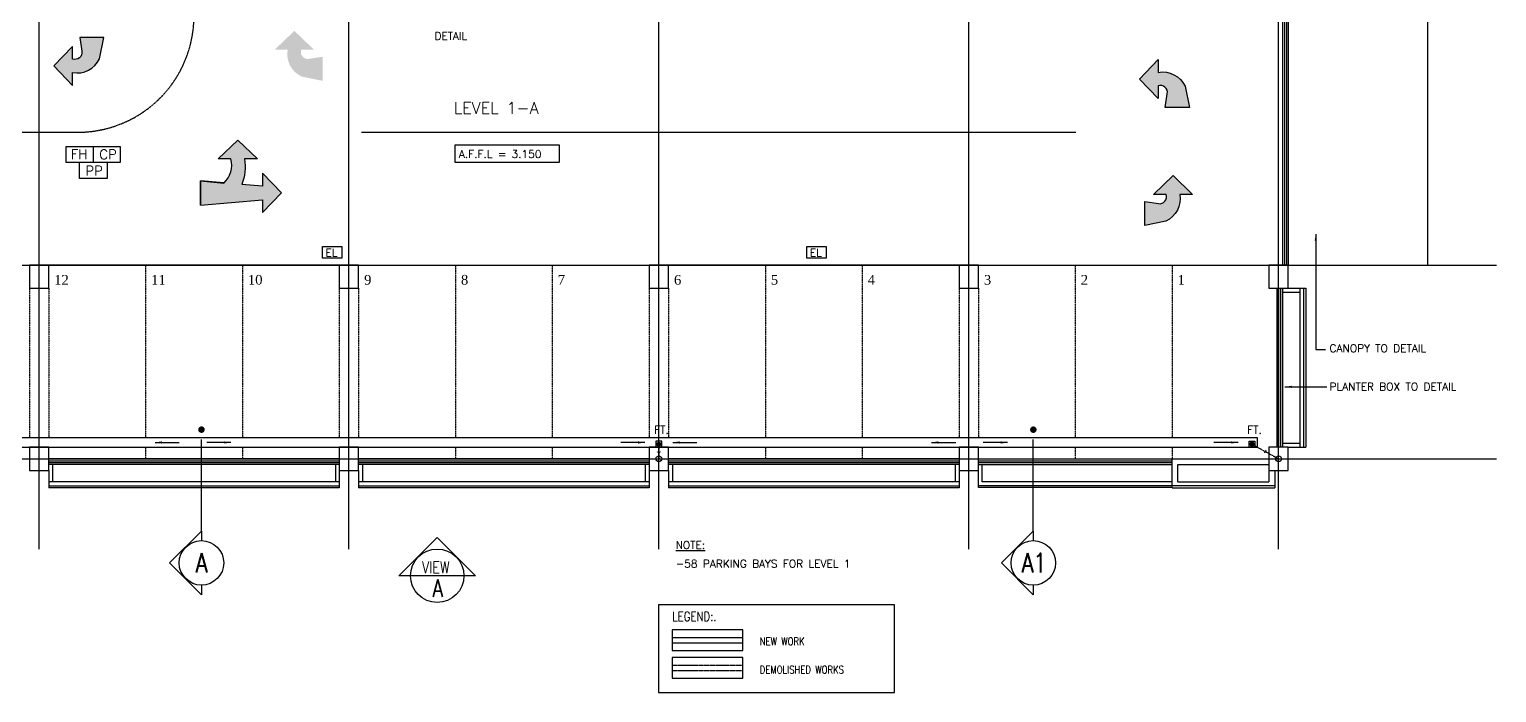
# Model space of a CAD drawing. Header units: millimetres. Extents: x -312260 to 194620, y -310600 to 21683.
# Drawn here: x -106208 to -68329, y -95026 to -77901 of the extents above; entities that cross this region are included whole.
import ezdxf
from ezdxf.enums import TextEntityAlignment as Align

# ---------------------------------------------------------------- set-up
doc = ezdxf.new("R2010")
doc.units = ezdxf.units.MM
doc.header["$LTSCALE"] = 5
doc.header["$MEASUREMENT"] = 0
for name, pattern in [('CENTER', [2, 1.25, -0.25, 0.25, -0.25]), ('DASHDOT', [1, 0.5, -0.25, 0, -0.25]), ('DASHDOT2', [0.5, 0.25, -0.125, 0, -0.125]), ('DASHED', [0.75, 0.5, -0.25]), ('DASHED2', [0.375, 0.25, -0.125]), ('DASHEDX2', [1.5, 1, -0.5]), ('HIDDEN2', [0.1875, 0.125, -0.0625])]:
    doc.linetypes.add(name, pattern=pattern)
for name, color, linetype in [('ARROW', 254, 'Continuous'), ('beam_p', 1, 'Continuous'), ('col', 7, 'Continuous'), ('CP NUMBERING', 1, 'Continuous'), ('DEMOLISHED- ASBUILT', 8, 'DASHED2'), ('DRAIN', 5, 'Continuous'), ('EL & K', 10, 'Continuous'), ('FIX', 5, 'Continuous'), ('GRID', 9, 'CENTER'), ('HORDING', 4, 'DASHDOT'), ('LEG-T', 7, 'Continuous'), ('LINE', 7, 'Continuous'), ('parap', 7, 'Continuous'), ('park L', 9, 'DASHEDX2'), ('RAIL', 1, 'Continuous'), ('RWDP', 1, 'Continuous'), ('SPEC', 7, 'Continuous'), ('T35', 2, 'Continuous'), ('TEXT', 7, 'Continuous'), ('wall', 2, 'Continuous')]:
    doc.layers.add(name, color=color, linetype=linetype)
doc.styles.add('CARPARK NO', font='TIMES.TTF', dxfattribs={"height": 200})
doc.styles.add('E', font='ROMANS.SHX', dxfattribs={"width": 0.9})
doc.styles.add('ROMANS', font='romans.shx', dxfattribs={"width": 0.9, "height": 450})
doc.styles.add('ROMS', font='romans.shx', dxfattribs={"width": 0.8, "height": 230})
doc.styles.add('S100', font='ROMANS.shx', dxfattribs={"height": 200})
doc.dimstyles.new('S100', dxfattribs={"dimscale": 0, "dimtxt": 150, "dimasz": 175, "dimexe": 150, "dimexo": 150, "dimgap": 150, "dimtad": 1, "dimdec": 0, "dimzin": 0, "dimdsep": 46, "dimtxsty": 'S100', "dimcen": 0, "dimdle": 100, "dimclrd": 5, "dimclre": 5, "dimclrt": 1, "dimaunit": 1, "dimadec": 0, "dimazin": 0, "dimtfac": 1, "dimtdec": 0, "dimtofl": 0, "dimtmove": 1, "dimatfit": 3, "dimfxl": 1, "dimtolj": 1, "dimtzin": 0, "dimarcsym": 0})

# ---------------------------------------------------------------- blocks, each defined once
blk = doc.blocks.new('FT')
at = {"layer": 'FIX', "color": 6, "linetype": 'Continuous'}
for p, q in [((-102916, 3485), (-102974, 3542)), ((-102947, 3489), (-102969, 3511)), ((-102897, 3492), (-102966, 3561)), ((-102883, 3505), (-102953, 3575)), ((-102875, 3524), (-102934, 3583)), ((-102878, 3553), (-102905, 3580))]:
    blk.add_line(p, q, dxfattribs=at)
blk.add_lwpolyline([(-102849, 3609), (-102999, 3609), (-102999, 3459), (-102849, 3459)], close=True, dxfattribs=at)
blk.add_circle((-102924, 3534), 50, dxfattribs=at)

msp = doc.modelspace()

# ---------------------------------------------------------------- hatches: boundary and pattern name
at = {"layer": 'ARROW', "linetype": 'Continuous'}
for points in [[(-98988.5, -78662.5), (-98633.6, -78608.3), (-98633.6, -79230.9), (-99179.9, -79119.9, -0.3415961), (-99539, -78424.7), (-99870.6, -78424.7), (-99366.2, -77940), (-98861.8, -78424.7), (-99188.8, -78424.7, 0.5725495)], [(-105089.5, -78667), (-105089.5, -78340.1), (-105574.3, -78844.5), (-105089.5, -79348.9), (-105089.5, -79017.3, 0.3415961), (-104394.4, -78658.2), (-104283.4, -78111.9), (-104906, -78111.9), (-104851.8, -78466.8, -0.5725495)], [(-76830.7, -79561.7), (-76884.9, -79916.6), (-76262.3, -79916.6), (-76373.3, -79370.3, 0.3415961), (-77068.5, -79011.2), (-77068.5, -78679.6), (-77553.2, -79184), (-77068.5, -79688.4), (-77068.5, -79361.4, -0.5725495)], [(-100186.8, -82299.9), (-100186.8, -82626.8), (-99702, -82122.4), (-100186.8, -81618), (-100186.8, -81949.6), (-100722.9, -81902.3, 0.1324519), (-100652.4, -81246.3), (-100320.8, -81246.3), (-100825.2, -80761.5), (-101329.6, -81246.3), (-101002.7, -81246.3, -0.2742982), (-101186.2, -81868.7), (-101792.1, -81814.5), (-101792.1, -82437.1)], [(-77060.5, -82399.6), (-77415.3, -82345.5), (-77415.3, -82968), (-76869, -82857.1, 0.3415961), (-76509.9, -82161.9), (-76178.3, -82161.9), (-76682.7, -81677.1), (-77187.1, -82161.9), (-76860.2, -82161.9, -0.5725495)]]:
    msp.add_hatch(color=256, dxfattribs=at).paths.add_polyline_path(points)

# ---------------------------------------------------------------- linework, layer by layer
for p, q in [((-104558.5, -80928), (-104558.5, -81338.6)), ((-104202.2, -81338.6), (-104202.2, -81749.2)), ((-94988.2, -92007.5), (-96368.2, -92007.5))]:
    msp.add_line(p, q)
at = {"color": 3}
for p, q in [((-101764.1, -90852.8), (-101764.1, -88492.6)), ((-80290.1, -90852.8), (-80290.1, -88492.6)), ((-101764.1, -90852.8), (-102588.6, -91677.3)), ((-101764.1, -90852.8), (-101764.1, -91099.7)), ((-80290.1, -90852.8), (-81114.7, -91677.3)), ((-80290.1, -90852.8), (-80290.1, -91099.7)), ((-101764.1, -92501.9), (-102588.6, -91677.3)), ((-80290.1, -92501.9), (-81114.7, -91677.3)), ((-101764.1, -92249.7), (-101764.1, -92501.9)), ((-80290.1, -92249.7), (-80290.1, -92501.9))]:
    msp.add_line(p, q, dxfattribs=at)
at = {"color": 1}
msp.add_lwpolyline([(-95217.7, -80879.1), (-92532.5, -80879.1), (-92532.5, -81341.1), (-95217.7, -81341.1)], close=True, dxfattribs=at)
at = {"color": 3, "const_width": 83.6}
for points in [[(-101805.9, -88235.5, 1), (-101722.3, -88235.5, 1)], [(-80331.9, -88235.5, 1), (-80248.3, -88235.5, 1)]]:
    msp.add_lwpolyline(points, format="xyb", close=True, dxfattribs=at)
at = {"color": 3}
for centre, radius in [((-101764.1, -91674.7), 575), ((-80290.1, -91674.7), 575), ((-95678.2, -92007.5), 690)]:
    msp.add_circle(centre, radius, dxfattribs=at)
at = {"layer": 'ARROW', "linetype": 'Continuous', "flags": 128}
for points in [[(-105089.5, -79017.3, 0.3415961), (-104394.4, -78658.2), (-104283.4, -78111.9), (-104906, -78111.9), (-104851.8, -78466.8, -0.5725495), (-105089.5, -78667), (-105089.5, -78340.1), (-105574.3, -78844.5), (-105089.5, -79348.9), (-105089.5, -79017.3)], [(-77068.5, -79011.2, -0.3415961), (-76373.3, -79370.3), (-76262.3, -79916.6), (-76884.9, -79916.6), (-76830.7, -79561.7, 0.5725495), (-77068.5, -79361.4), (-77068.5, -79688.4), (-77553.2, -79184), (-77068.5, -78679.6), (-77068.5, -79011.2)], [(-101792.1, -82437.1), (-101792.1, -82437.1), (-101792.1, -81814.5), (-101186.2, -81868.7, 0.2742982), (-101002.7, -81246.3), (-101329.6, -81246.3), (-100825.2, -80761.5), (-100320.8, -81246.3), (-100652.4, -81246.3)], [(-100652.4, -81246.3, -0.1324519), (-100722.9, -81902.3, -0.1324519)], [(-76509.9, -82161.9, -0.3415961), (-76869, -82857.1), (-77415.3, -82968), (-77415.3, -82345.5), (-77060.5, -82399.6, 0.5725495), (-76860.2, -82161.9), (-77187.1, -82161.9), (-76682.7, -81677.1), (-76178.3, -82161.9), (-76509.9, -82161.9)]]:
    msp.add_lwpolyline(points, format="xyb", dxfattribs=at)
for points in [[(-101792.1, -81807.8), (-101792.1, -82437.1), (-100186.8, -82299.9), (-100186.8, -82626.8), (-99702, -82122.4), (-100186.8, -81618), (-100186.8, -81949.6), (-100722.9, -81902.3)], [(-101179.1, -81862), (-101792.1, -81807.8)]]:
    msp.add_lwpolyline(points, dxfattribs=at)
at = {"layer": 'beam_p', "ltscale": 2}
for p, q in [((-73857.7, -84686.9), (-73407.7, -84686.9)), ((-73707.7, -84586.9), (-73257.7, -84586.9)), ((-73407.7, -84586.9), (-73407.7, -88686.9)), ((-73257.7, -84586.9), (-73257.7, -88686.9)), ((-73857.7, -88586.9), (-73407.7, -88586.9)), ((-73707.7, -88686.9), (-73257.7, -88686.9)), ((-105707.7, -89286.9), (-105707.7, -89736.9)), ((-105607.7, -89136.9), (-105607.7, -89586.9)), ((-98307.7, -89136.9), (-98307.7, -89586.9)), ((-98207.7, -89286.9), (-98207.7, -89736.9)), ((-97707.7, -89286.9), (-97707.7, -89736.9)), ((-97607.7, -89136.9), (-97607.7, -89586.9)), ((-90307.7, -89136.9), (-90307.7, -89586.9)), ((-90207.7, -89286.9), (-90207.7, -89736.9)), ((-89707.7, -89286.9), (-89707.7, -89736.9)), ((-89607.7, -89136.9), (-89607.7, -89586.9)), ((-82307.7, -89136.9), (-82307.7, -89586.9)), ((-82207.7, -89286.9), (-82207.7, -89736.9)), ((-76557.7, -89586.9), (-76557.7, -89136.9)), ((-76557.7, -89136.9), (-74207.7, -89136.9)), ((-74207.7, -89136.9), (-74207.7, -89586.9)), ((-98207.7, -89586.9), (-105707.7, -89586.9)), ((-98207.7, -89736.9), (-105707.7, -89736.9)), ((-90207.7, -89586.9), (-97707.7, -89586.9)), ((-90207.7, -89736.9), (-97707.7, -89736.9)), ((-82207.7, -89586.9), (-89707.7, -89586.9)), ((-82207.7, -89736.9), (-89707.7, -89736.9)), ((-76557.7, -89586.9), (-74207.7, -89586.9))]:
    msp.add_line(p, q, dxfattribs=at)
at = {"layer": 'beam_p', "color": 5, "linetype": 'HIDDEN2', "ltscale": 2}
for p, q in [((-73307.7, -88686.9), (-73307.7, -84586.9)), ((-105707.7, -89686.9), (-98207.7, -89686.9)), ((-97707.7, -89686.9), (-90207.7, -89686.9)), ((-89707.7, -89686.9), (-82207.7, -89686.9)), ((-74057.7, -89686.9), (-76707.7, -89686.9))]:
    msp.add_line(p, q, dxfattribs=at)
at = {"layer": 'beam_p', "color": 7, "ltscale": 2}
for p, q in [((-76707.7, -89736.9), (-76707.7, -88986.9)), ((-74057.7, -89286.9), (-74057.7, -89736.9)), ((-76707.7, -89736.9), (-74057.7, -89736.9))]:
    msp.add_line(p, q, dxfattribs=at)
at = {"layer": 'beam_p', "color": 5, "linetype": 'HIDDEN2', "ltscale": 2}
msp.add_lwpolyline([(-76707.7, -89686.9), (-81707.7, -89686.9), (-81707.7, -89286.9)], dxfattribs=at)
at = {"layer": 'beam_p', "ltscale": 2}
for points in [[(-76707.7, -89731.3), (-81707.7, -89731.3), (-81707.7, -89286.9)], [(-76707.7, -89586.9), (-81607.7, -89586.9), (-81607.7, -89136.9)]]:
    msp.add_lwpolyline(points, dxfattribs=at)
at = {"layer": 'col', "color": 3}
for points in [[(-105707.7, -83986.9), (-106207.7, -83986.9), (-106207.7, -84586.9), (-105707.7, -84586.9)], [(-97707.7, -83986.9), (-98207.7, -83986.9), (-98207.7, -84586.9), (-97707.7, -84586.9)], [(-89707.7, -83986.9), (-90207.7, -83986.9), (-90207.7, -84586.9), (-89707.7, -84586.9)], [(-81707.7, -83986.9), (-82207.7, -83986.9), (-82207.7, -84586.9), (-81707.7, -84586.9)], [(-73707.7, -83986.9), (-74207.7, -83986.9), (-74207.7, -84586.9), (-73707.7, -84586.9)], [(-105707.7, -88686.9), (-106207.7, -88686.9), (-106207.7, -89286.9), (-105707.7, -89286.9)], [(-97707.7, -88686.9), (-98207.7, -88686.9), (-98207.7, -89286.9), (-97707.7, -89286.9)], [(-89707.7, -88686.9), (-90207.7, -88686.9), (-90207.7, -89286.9), (-89707.7, -89286.9)], [(-81707.7, -88686.9), (-82207.7, -88686.9), (-82207.7, -89286.9), (-81707.7, -89286.9)], [(-73707.7, -88686.9), (-74207.7, -88686.9), (-74207.7, -89286.9), (-73707.7, -89286.9)]]:
    msp.add_lwpolyline(points, close=True, dxfattribs=at)
at = {"layer": 'DEMOLISHED- ASBUILT', "color": 7, "linetype": 'Continuous'}
for p, q in [((-89616.5, -93603.4), (-87787.5, -93603.4)), ((-89616.5, -93738.5), (-87787.5, -93738.5))]:
    msp.add_line(p, q, dxfattribs=at)
at = {"layer": 'DEMOLISHED- ASBUILT', "color": 7, "linetype": 'DASHED'}
for p, q in [((-89616.5, -94317.4), (-87787.5, -94317.4)), ((-89616.5, -94452.5), (-87787.5, -94452.5))]:
    msp.add_line(p, q, dxfattribs=at)
at = {"layer": 'DEMOLISHED- ASBUILT', "color": 1, "linetype": 'Continuous'}
for points in [[(-89616.5, -93933.5), (-87787.5, -93933.5), (-87787.5, -93405.1), (-89616.5, -93405.1)], [(-89616.5, -94647.5), (-87787.5, -94647.5), (-87787.5, -94119.1), (-89616.5, -94119.1)]]:
    msp.add_lwpolyline(points, close=True, dxfattribs=at)
at = {"layer": 'DRAIN'}
for p, q in [((-129407.7, -88436.9), (-74507.7, -88436.9)), ((-74507.7, -88436.9), (-74507.7, -88686.9)), ((-129407.7, -88686.9), (-74507.7, -88686.9))]:
    msp.add_line(p, q, dxfattribs=at)
at = {"layer": 'EL & K', "color": 10}
for points in [[(-98638.5, -83509.6), (-98138.5, -83509.6), (-98138.5, -83809.6), (-98638.5, -83809.6)], [(-86138.5, -83509.6), (-85638.5, -83509.6), (-85638.5, -83809.6), (-86138.5, -83809.6)]]:
    msp.add_lwpolyline(points, close=True, dxfattribs=at)
at = {"layer": 'GRID', "linetype": 'CENTER', "ltscale": 2}
for p, q in [((-73957.7, -91320.8), (-73957.7, -49459.6)), ((-105957.7, -91320.8), (-105957.7, -54936.9)), ((-97957.7, -91320.8), (-97957.7, -54936.9)), ((-89957.7, -91320.8), (-89957.7, -54936.9)), ((-81957.7, -91320.8), (-81957.7, -54936.9)), ((-137519.2, -83986.9), (-68329.3, -83986.9)), ((-137519.2, -88986.9), (-68329.3, -88986.9))]:
    msp.add_line(p, q, dxfattribs=at)
at = {"layer": 'HORDING', "color": 5, "linetype": 'Continuous'}
msp.add_lwpolyline([(-89968.1, -95025.5), (-83875.9, -95025.5), (-83875.9, -92759.2), (-89968.1, -92759.2)], close=True, dxfattribs=at)
at = {"layer": 'LEG-T'}
for p, q in [((-105255.6, -80928), (-103861.3, -80928)), ((-105255.6, -81338.6), (-105255.6, -80928)), ((-103861.3, -80928), (-103861.3, -81338.6)), ((-103861.3, -81338.6), (-105255.6, -81338.6)), ((-104914.7, -81749.2), (-104914.7, -81338.6)), ((-104202.2, -81749.2), (-104914.7, -81749.2))]:
    msp.add_line(p, q, dxfattribs=at)
at = {"layer": 'LINE', "color": 1, "ltscale": 2}
for p, q in [((-70107.7, -83986.9), (-70107.7, -76986.9)), ((-73707.7, -83986.9), (-70107.7, -83986.9))]:
    msp.add_line(p, q, dxfattribs=at)
at = {"layer": 'parap', "color": 0, "ltscale": 2}
for p, q in [((-73857.7, -76986.9), (-73857.7, -83986.9)), ((-73707.7, -76986.9), (-73707.7, -83986.9)), ((-74007.7, -84586.9), (-74007.7, -88686.9)), ((-73857.7, -84586.9), (-73857.7, -88686.9)), ((-98207.7, -88986.9), (-105707.7, -88986.9)), ((-98207.7, -88986.9), (-105707.7, -88986.9)), ((-90207.7, -88986.9), (-97707.7, -88986.9)), ((-82207.7, -88986.9), (-89707.7, -88986.9)), ((-81707.7, -88986.9), (-74207.7, -88986.9)), ((-98207.7, -89136.9), (-105707.7, -89136.9)), ((-98207.7, -89136.9), (-105707.7, -89136.9)), ((-90207.7, -89136.9), (-97707.7, -89136.9)), ((-82207.7, -89136.9), (-89707.7, -89136.9)), ((-81707.7, -89136.9), (-76707.7, -89136.9))]:
    msp.add_line(p, q, dxfattribs=at)
at = {"layer": 'park L', "color": 8, "ltscale": 2}
for p, q in [((-98207.7, -83986.9), (-105707.7, -83986.9)), ((-97707.7, -83986.9), (-90207.7, -83986.9)), ((-82207.7, -83986.9), (-89707.7, -83986.9)), ((-81707.7, -83986.9), (-74207.7, -83986.9))]:
    msp.add_line(p, q, dxfattribs=at)
at = {"layer": 'park L'}
for p, q in [((-103207.7, -83986.9), (-103207.7, -88436.9)), ((-100707.7, -83986.9), (-100707.7, -88436.9)), ((-95207.7, -83986.9), (-95207.7, -88436.9)), ((-92707.7, -83986.9), (-92707.7, -88436.9)), ((-87207.7, -83986.9), (-87207.7, -88436.9)), ((-84707.7, -83986.9), (-84707.7, -88436.9)), ((-79207.7, -83986.9), (-79207.7, -88436.9)), ((-76707.7, -83986.9), (-76707.7, -88436.9)), ((-106207.7, -84586.9), (-106207.7, -88436.9)), ((-105707.7, -84586.9), (-105707.7, -88436.9)), ((-98207.7, -84586.9), (-98207.7, -88436.9)), ((-97707.7, -84586.9), (-97707.7, -88436.9)), ((-90207.7, -84586.9), (-90207.7, -88436.9)), ((-89707.7, -84586.9), (-89707.7, -88436.9)), ((-82207.7, -84586.9), (-82207.7, -88436.9)), ((-81707.7, -84586.9), (-81707.7, -88436.9)), ((-103207.7, -88686.9), (-103207.7, -88986.9)), ((-100707.7, -88686.9), (-100707.7, -88986.9)), ((-95207.7, -88686.9), (-95207.7, -88986.9)), ((-92707.7, -88686.9), (-92707.7, -88986.9)), ((-87207.7, -88686.9), (-87207.7, -88986.9)), ((-84707.7, -88686.9), (-84707.7, -88986.9)), ((-79207.7, -88686.9), (-79207.7, -88986.9)), ((-76707.7, -88686.9), (-76707.7, -88986.9))]:
    msp.add_line(p, q, dxfattribs=at)
at = {"layer": 'RAIL', "color": 5, "ltscale": 1000}
for p, q in [((-73807.7, -76986.9), (-73807.7, -83986.9)), ((-73757.7, -76986.9), (-73757.7, -83986.9)), ((-73957.7, -84586.9), (-73957.7, -88686.9)), ((-73907.7, -84586.9), (-73907.7, -88686.9)), ((-105707.7, -89036.9), (-98207.7, -89036.9)), ((-105707.7, -89086.9), (-98207.7, -89086.9)), ((-97707.7, -89036.9), (-90207.7, -89036.9)), ((-97707.7, -89086.9), (-90207.7, -89086.9)), ((-89707.7, -89036.9), (-82207.7, -89036.9)), ((-89707.7, -89086.9), (-82207.7, -89086.9)), ((-81707.7, -89036.9), (-76707.7, -89036.9)), ((-81707.7, -89086.9), (-76707.7, -89086.9))]:
    msp.add_line(p, q, dxfattribs=at)
at = {"layer": 'RWDP', "color": 2, "linetype": 'DASHDOT2'}
for points in [[(-89957.7, -88611.9), (-89957.7, -88986.9)], [(-74645.4, -88611.9), (-73957.7, -88986.9)], [(-90010.4, -88790.2), (-89957.7, -88840.3), (-89910.1, -88793.6)], [(-74291.1, -88759.5), (-74283.3, -88809.4), (-74329.9, -88822.5)]]:
    msp.add_lwpolyline(points, dxfattribs=at)
at = {"layer": 'RWDP'}
for centre in [(-89957.7, -88986.9), (-73957.7, -88986.9)]:
    msp.add_circle(centre, 75, dxfattribs=at)
at = {"layer": 'T35', "color": 3}
for p, q in [((-96670.8, -92007.5), (-95681.3, -91018)), ((-94691.8, -92007.5), (-95681.3, -91018)), ((-96368.2, -92007.5), (-96670.8, -92007.5)), ((-94691.8, -92007.5), (-94988.2, -92007.5))]:
    msp.add_line(p, q, dxfattribs=at)
at = {"layer": 'wall', "linetype": 'DASHEDX2', "ltscale": 3}
msp.add_line((-97634.7, -80557.5), (-79193.2, -80557.5), dxfattribs=at)
msp.add_lwpolyline([(-117957.7, -76986.9), (-117957.7, -77557.5, 0.4142136), (-114957.7, -80557.5), (-104957.7, -80557.5, 0.4142136), (-101957.7, -77557.5), (-101957.7, -76388.8)], format="xyb", dxfattribs=at)

# ---------------------------------------------------------------- block references
at = {"layer": 'wall'}
msp.add_blockref('FT', (12966.5, -92145.8), dxfattribs=at)
at = {"layer": 'wall', "xscale": -1}
msp.add_blockref('FT', (-177569.6, -92145.8), dxfattribs=at)

# ---------------------------------------------------------------- texts
at = {"color": 3, "style": 'S100'}
msp.add_text('LEVEL 1-A', height=300, rotation=0, dxfattribs=at).set_placement((-95249, -80080.5))
at = {"color": 2, "style": 'S100'}
msp.add_text('A.F.F.L = 3.150', height=200, rotation=0, dxfattribs=at).set_placement((-95119.7, -81220.9))
at = {"color": 1, "style": 'S100'}
for p in [(-90079.7, -88340.4), (-74767.3, -88340.4)]:
    msp.add_text('FT.', height=200, rotation=0, dxfattribs=at).set_placement(p)
at = {"layer": 'CP NUMBERING', "style": 'CARPARK NO'}
for s, p in [('12', (-105566.1, -84491.5)), ('11', (-103066.1, -84491.5)), ('10', (-100566.1, -84491.5)), ('9', (-97566.1, -84491.5)), ('8', (-95066.1, -84491.5)), ('7', (-92566.1, -84491.5)), ('6', (-89566.1, -84491.5)), ('5', (-87066.1, -84491.5)), ('4', (-84566.1, -84491.5)), ('3', (-81566.1, -84491.5)), ('2', (-79066.1, -84491.5)), ('1', (-76566.1, -84491.5))]:
    msp.add_text(s, height=250, dxfattribs=at).set_placement(p)
at = {"layer": 'EL & K', "color": 10, "style": 'ROMS'}
for p in [(-98562.6, -83767), (-86062.6, -83767)]:
    msp.add_text('EL', height=200, dxfattribs=at).set_placement(p)
at = {"layer": 'HORDING', "color": 3, "linetype": 'Continuous', "style": 'ROMANS', "width": 0.8}
msp.add_text('LEGEND:.', height=240, dxfattribs=at).set_placement((-89610.9, -93178.3))
at = {"layer": 'LEG-T', "color": 2, "ltscale": 10, "style": 'S100'}
for s, p in [('FH', (-104923.6, -81124.6, 1943.7)), ('CP', (-104176.8, -81130.3, 1943.7)), ('PP', (-104537, -81552.3, 1943.7))]:
    msp.add_text(s, height=250, dxfattribs=at).set_placement(p, align=Align.MIDDLE)
at = {"layer": 'LINE', "color": 7, "style": 'ROMANS', "width": 0.8}
for s, p in [('NEW WORK', (-87353.2, -93801.4)), ('DEMOLISHED WORKS', (-87353.2, -94533.2))]:
    msp.add_text(s, height=200, dxfattribs=at).set_placement(p)
at = {"layer": 'SPEC', "style": 'S100'}
for s, p in [('DETAIL', (-95751.2, -78173.3)), ('CANOPY TO DETAIL', (-72644.6, -86233.6)), ('PLANTER BOX TO DETAIL', (-72644.6, -87225.7))]:
    msp.add_text(s, height=200, dxfattribs=at).set_placement(p)
at = {"layer": 'TEXT', "style": 'S100'}
for s, p in [('%%UNOTE:', (-89522.7, -91316.7)), ('-58 PARKING BAYS FOR LEVEL 1', (-89522.7, -91797.4))]:
    msp.add_text(s, height=200, rotation=0, dxfattribs=at).set_placement(p)
at = {"layer": 'TEXT', "color": 4, "style": 'E', "width": 0.8}
for s, p in [('A', (-101914.6, -91921.8)), ('A1', (-80598.3, -91921.8))]:
    msp.add_text(s, height=500, dxfattribs=at).set_placement(p)
at = {"layer": 'TEXT', "color": 2, "style": 'E', "width": 0.8}
for s, height, p in [('VIEW', 300, (-96070.7, -91940.3)), ('A', 450, (-95801.3, -92553.8))]:
    msp.add_text(s, height=height, dxfattribs=at).set_placement(p)

# ---------------------------------------------------------------- leaders
at = {"layer": 'LINE', "color": 8}
msp.add_leader([(-72998.9, -83185.6), (-72998.9, -86162), (-72750.8, -86162)], dimstyle='S100', override={"dimscale": 1, "dimtad": 0}, dxfattribs=at)
at = {"layer": 'RWDP'}
for points in [[(-102961.7, -88566.6), (-102338, -88566.6)], [(-101002.1, -88566.6), (-101625.8, -88566.6)], [(-90317.9, -88566.6), (-90941.6, -88566.6)], [(-89597.6, -88566.6), (-88973.9, -88566.6)], [(-82917.8, -88566.6), (-82294, -88566.6)], [(-80958.1, -88566.6), (-81581.9, -88566.6)], [(-75005.5, -88566.6), (-75629.2, -88566.6)]]:
    msp.add_leader(points, dimstyle='S100', override={"dimscale": 1, "dimtad": 0}, dxfattribs=at)
at = {"layer": 'SPEC'}
msp.add_leader([(-73796.4, -87130.4), (-72716.7, -87130.4)], dimstyle='S100', override={"dimscale": 1}, dxfattribs=at)

doc.saveas('drawing.dxf')
